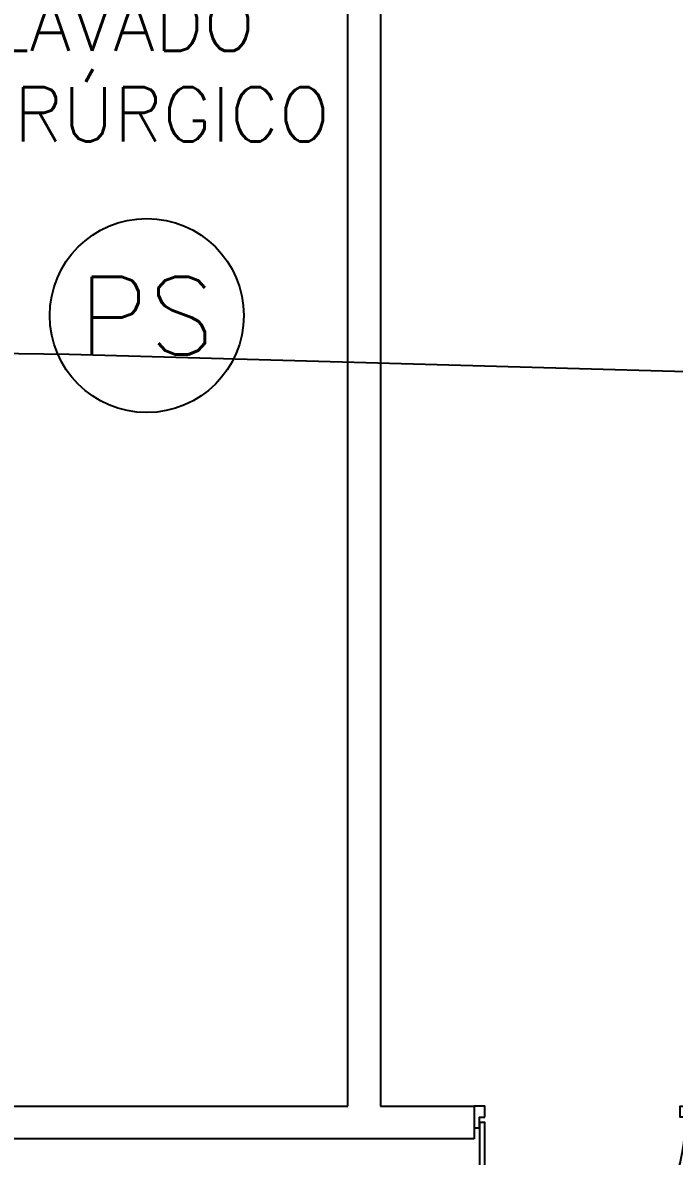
# Model space of a CAD drawing. Header units: metres. Extents: x -39 to 21688, y -24 to 9022.
# Drawn here: x 301.77 to 304.77, y 4.07 to 9.3 of the extents above; entities that cross this region are included whole.
import ezdxf
from ezdxf.enums import TextEntityAlignment as Align

# ---------------------------------------------------------------- set-up
doc = ezdxf.new("R2010")
doc.units = ezdxf.units.M
doc.header["$MEASUREMENT"] = 0
for name, color, linetype in [('AN-TEXTO', 3, 'Continuous'), ('AR-MUROS', 6, 'Continuous'), ('AR-PUERTAS', 2, 'Continuous'), ('AR-VENTANAS', 2, 'Continuous')]:
    doc.layers.add(name, color=color, linetype=linetype)
doc.styles.add('REGULAR-2.5', font='romans.shx', dxfattribs={"height": 2.5})
doc.styles.add('ROMANS', font='romans.shx', dxfattribs={"width": 0.75})

# ---------------------------------------------------------------- blocks, each defined once
blk = doc.blocks.new('AR-PUERTA 1')
at = {"layer": 'AR-PUERTAS', "linetype": 'Continuous'}
for points in [[(0.9542, 0.0333), (0.9542, 0.9576), (0.9292, 0.9576), (0.9292, 0.0333)], [(0.0042, 0.0583), (0.0042, 0.0083), (0.0291, 0.0083), (0.0291, -0.0416), (-0.0208, -0.0416), (-0.0208, 0.0583)], [(0.9292, 0.0083), (0.9292, -0.0416), (0.9792, -0.0416), (0.9792, 0.0583), (0.9542, 0.0583), (0.9542, 0.0083)]]:
    blk.add_lwpolyline(points, close=True, dxfattribs=at)
blk.add_arc((0.9542, 0.0083), 0.9493, 89.9989, 178.4932, dxfattribs=at)
blk = doc.blocks.new('PS SENSOR')
at = {"ltscale": 8}
blk.add_circle((0, 0), 20.42, dxfattribs=at)
at = {"ltscale": 8, "style": 'ROMANS'}
blk.add_text('PS', height=16.335, dxfattribs=at).set_placement((0, 0), align=Align.MIDDLE)

msp = doc.modelspace()

# ---------------------------------------------------------------- linework, layer by layer
at = {"layer": 'AR-MUROS'}
for p, q in [((303.26559, 4.3001), (303.26559, 11.3501)), ((303.41559, 11.3501), (303.41559, 4.3001)), ((301.26559, 4.3001), (303.26559, 4.3001)), ((303.41559, 4.3001), (303.8467, 4.3001)), ((303.8467, 4.3001), (303.8467, 4.1501)), ((303.8467, 4.1501), (295.54154, 4.1501))]:
    msp.add_line(p, q, dxfattribs=at)
at = {"layer": 'AR-VENTANAS'}
msp.add_lwpolyline([(313.35376, 0.83265), (311.1883, 8.0196), (307.12445, 7.62392), (301.97977, 7.76853), (297.06155, 7.8328), (293.16243, 1.77004), (293.13797, 2.80232), (286.36635, 0.85615), (285.99708, 5.96139), (290.76993, 7.88098), (285.60027, 9.45388), (307.41307, 28.19689)], dxfattribs=at)

# ---------------------------------------------------------------- block references
at = {"layer": 'AR-MUROS', "rotation": 180}
msp.add_blockref('AR-PUERTA 1', (304.82588, 4.25846), dxfattribs=at)
at = {"layer": 'AR-PUERTAS', "xscale": 0.02191086110359542, "yscale": 0.02191086110359542, "zscale": 0.02191086110359542}
msp.add_blockref('PS SENSOR', (302.33769, 7.94749), dxfattribs=at)

# ---------------------------------------------------------------- texts
at = {"layer": 'AN-TEXTO', "insert": (301.57087, 9.41793), "char_height": 0.25, "attachment_point": 1, "style": 'REGULAR-2.5'}
msp.add_mtext_dynamic_manual_height_columns('\\pi0.04342;LAVADO\\P\\pi-0.40301;QUIRÚRGICO', width=1.3606531, gutter_width=1.25, heights=[0], dxfattribs=at)

doc.saveas('drawing.dxf')
